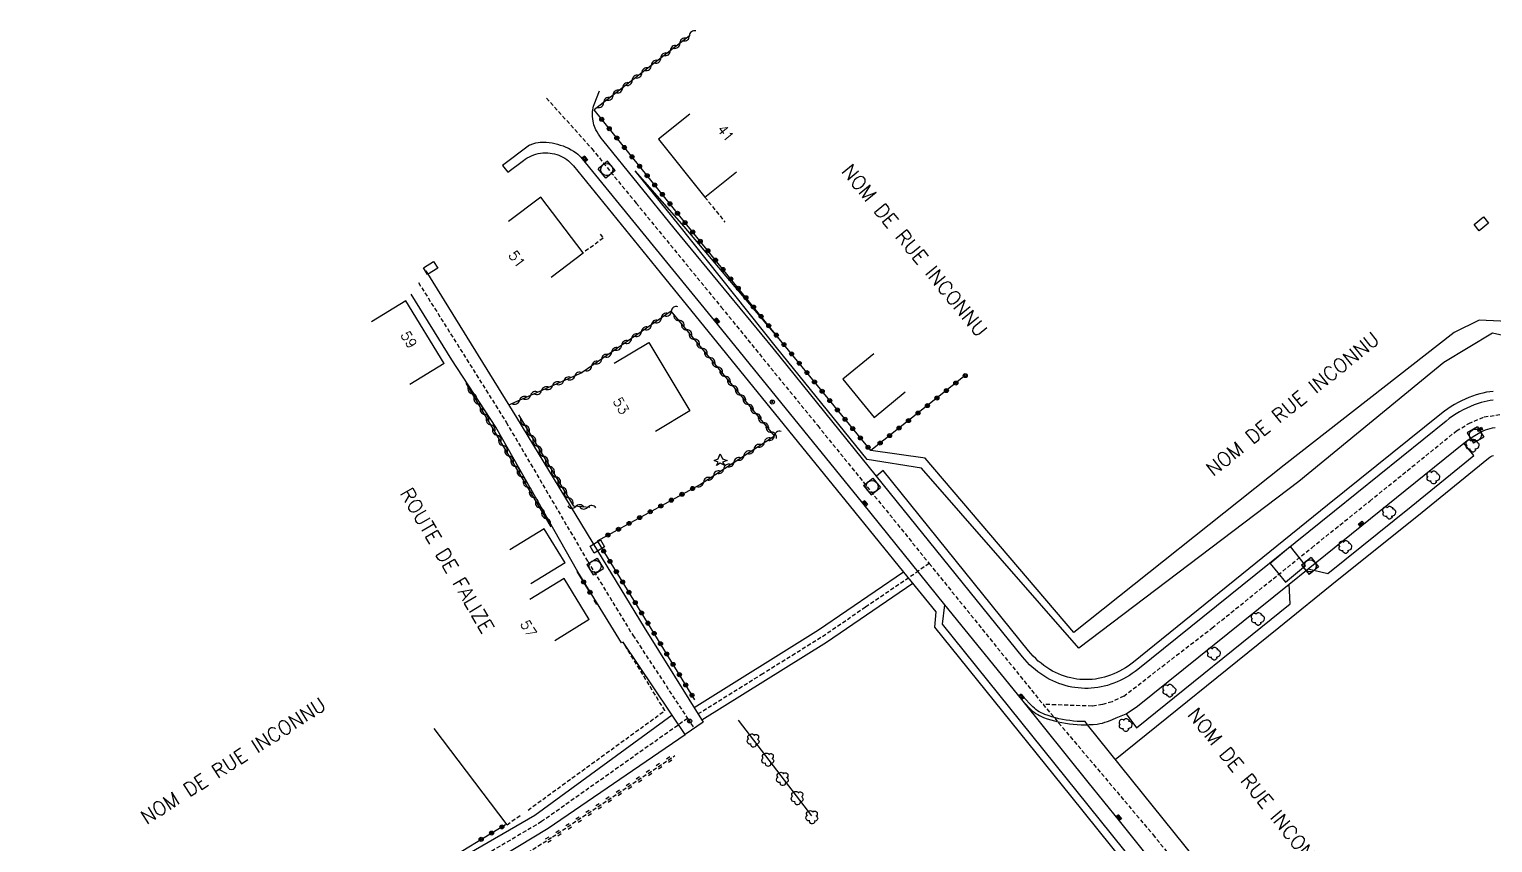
# Model space of a CAD drawing. Header units: millimetres. Extents: x 267000 to 267771, y 124261 to 125001.
# Drawn here: x 267203 to 267384.8, y 124759.4 to 124860.4 of the extents above; entities that cross this region are included whole.
import ezdxf
from ezdxf.enums import TextEntityAlignment as Align

# ---------------------------------------------------------------- set-up
doc = ezdxf.new("R2010")
doc.units = ezdxf.units.MM
doc.linetypes.add('DASHED', pattern=[0.75, 0.5, -0.25])
doc.layers.get('0').update_dxf_attribs({"linetype": 'CONTINUOUS'})
for name, color, linetype in [('W0001', 6, 'DASHED'), ('W0003', 5, 'CONTINUOUS'), ('W0006', 2, 'CONTINUOUS'), ('W0008', 7, 'CONTINUOUS'), ('W0014', 7, 'CONTINUOUS'), ('W0020', 2, 'CONTINUOUS'), ('W0060', 7, 'DASHED'), ('W0061', 7, 'CONTINUOUS'), ('W0070', 7, 'DASHED'), ('W0071', 7, 'CONTINUOUS'), ('W0100', 7, 'CONTINUOUS'), ('W0103', 1, 'CONTINUOUS'), ('W0112', 1, 'DASHED'), ('W0211', 2, 'CONTINUOUS'), ('W0212', 2, 'CONTINUOUS'), ('W0220', 5, 'DASHED'), ('W0300', 7, 'CONTINUOUS'), ('W0302', 3, 'CONTINUOUS'), ('W0304', 7, 'CONTINUOUS'), ('W0310', 3, 'CONTINUOUS'), ('W0322', 7, 'CONTINUOUS'), ('W0400', 7, 'CONTINUOUS'), ('W0420', 7, 'CONTINUOUS'), ('W0856', 7, 'CONTINUOUS'), ('W0989', 7, 'CONTINUOUS'), ('W0991', 7, 'CONTINUOUS'), ('W1336', 3, 'CONTINUOUS'), ('W1337', 1, 'CONTINUOUS'), ('W1338', 7, 'CONTINUOUS'), ('W1471', 7, 'CONTINUOUS')]:
    doc.layers.add(name, color=color, linetype=linetype)
doc.styles.get("Standard").update_dxf_attribs({"font": 'romans.shx', "width": 0.85})

# ---------------------------------------------------------------- blocks, each defined once
blk = doc.blocks.new('T856')
for p, q in [((-0.125, 0), (0.125, 0)), ((0, 0.125), (0, -0.125))]:
    blk.add_line(p, q)
blk.add_ellipse((0, 0), major_axis=(-0.177, 0.177), ratio=1, start_param=3.9269908, end_param=10.2101761)
blk = doc.blocks.new('T1471')
at = {"color": 0, "linetype": 'Continuous', "flags": 128}
blk.add_lwpolyline([(-0.75, -0.5), (-0.75, 0.5), (0.75, 0.5), (0.75, -0.5), (-0.75, -0.5)], dxfattribs=at)
blk = doc.blocks.new('T420')
for p, q in [((0.75, 0.75), (-0.75, 0.75)), ((-0.75, 0.75), (-0.75, -0.75)), ((0.75, 0.75), (0.75, -0.75)), ((0.75, -0.75), (-0.75, -0.75))]:
    blk.add_line(p, q)
blk.add_ellipse((0, 0), major_axis=(-0.53, 0.53), ratio=1, start_param=3.926991, end_param=10.210176)
blk = doc.blocks.new('t220o')
at = {"color": 0, "linetype": 'Continuous'}
for p, q in [((-0.25, 0.25), (0.25, 0.25)), ((-0.25, -0.25), (0.25, -0.25))]:
    blk.add_line(p, q, dxfattribs=at)
blk = doc.blocks.new('t302o')
for p, q in [((-0.8, 0.51), (-0.86, 0.34)), ((-0.86, 0.34), (-0.86, 0.17)), ((-0.86, 0.17), (-0.74, 0.06)), ((-0.69, 0.63), (-0.8, 0.51)), ((-0.8, -0.06), (-0.74, 0.06)), ((-0.74, 0.06), (-0.69, 0.11)), ((-0.57, 0.69), (-0.69, 0.63)), ((-0.46, 0.69), (-0.57, 0.69)), ((-0.29, 0.63), (-0.46, 0.69)), ((-0.29, 0.63), (-0.17, 0.74)), ((-0.23, 0.57), (-0.29, 0.63)), ((-0.17, 0.74), (-0.06, 0.8)), ((-0.06, 0.8), (0.06, 0.8)), ((0.06, 0.8), (0.23, 0.74)), ((0.23, 0.74), (0.34, 0.63)), ((0.34, 0.63), (0.4, 0.51)), ((0.46, 0.46), (0.34, 0.46)), ((0.4, 0.51), (0.4, 0.46)), ((0.57, 0.4), (0.46, 0.46)), ((0.57, 0.4), (0.69, 0.29)), ((0.69, 0.29), (0.74, 0.17)), ((0.74, 0.06), (0.69, -0.17)), ((0.74, 0.17), (0.74, 0.06)), ((-0.8, -0.17), (-0.8, -0.06)), ((-0.8, -0.23), (-0.8, -0.17)), ((-0.74, -0.34), (-0.8, -0.23)), ((-0.69, -0.4), (-0.74, -0.34)), ((-0.51, -0.46), (-0.69, -0.4)), ((-0.4, -0.46), (-0.51, -0.46)), ((-0.4, -0.46), (-0.34, -0.46)), ((-0.34, -0.46), (-0.34, -0.4)), ((-0.34, -0.51), (-0.34, -0.46)), ((-0.29, -0.63), (-0.34, -0.51)), ((-0.17, -0.74), (-0.29, -0.63)), ((-0.06, -0.8), (-0.17, -0.74)), ((0.06, -0.8), (-0.06, -0.8)), ((0.17, -0.74), (0.06, -0.8)), ((0.23, -0.69), (0.17, -0.74)), ((0.29, -0.46), (0.23, -0.46)), ((0.29, -0.63), (0.23, -0.69)), ((0.46, -0.4), (0.29, -0.46)), ((0.34, -0.51), (0.29, -0.63)), ((0.34, -0.51), (0.34, -0.46)), ((0.57, -0.34), (0.46, -0.4)), ((0.63, -0.29), (0.57, -0.34)), ((0.69, -0.17), (0.63, -0.29))]:
    blk.add_line(p, q)
blk = doc.blocks.new('t310o')
at = {"color": 0, "linetype": 'Continuous'}
for centre, start, end in [((-0.5, 0.38), 216.8699, 323.1304), ((0.5, -0.37), 36.8699, 143.1303)]:
    blk.add_arc(centre, 0.625, start, end, dxfattribs=at)
blk = doc.blocks.new('t322o')
at = {"color": 0, "linetype": 'Continuous'}
for radius in [0.25, 0.15]:
    blk.add_circle((0, 0), radius, dxfattribs=at)
blk = doc.blocks.new('T400')
for p, q in [((-0.15, 0.3), (0.15, 0.3)), ((-0.15, -0.25), (-0.15, 0.3)), ((-0.15, 0.15), (0.15, 0.15)), ((-0.15, 0), (0.15, 0)), ((0.15, 0.3), (0.15, -0.25)), ((-0.15, -0.15), (0.15, -0.15)), ((-0.15, -0.25), (-0.15, -0.3)), ((-0.15, -0.3), (0.15, -0.3)), ((0.15, -0.3), (0.15, -0.25))]:
    blk.add_line(p, q)
blk = doc.blocks.new('T300')
for p, q in [((-0.8, 0.51), (-0.86, 0.34)), ((-0.86, 0.34), (-0.86, 0.17)), ((-0.86, 0.17), (-0.74, 0.06)), ((-0.69, 0.63), (-0.8, 0.51)), ((-0.8, -0.06), (-0.74, 0.06)), ((-0.74, 0.06), (-0.69, 0.11)), ((-0.57, 0.69), (-0.69, 0.63)), ((-0.46, 0.69), (-0.57, 0.69)), ((-0.29, 0.63), (-0.46, 0.69)), ((-0.29, 0.63), (-0.17, 0.74)), ((-0.23, 0.57), (-0.29, 0.63)), ((-0.17, 0.74), (-0.06, 0.8)), ((-0.06, 0.8), (0.06, 0.8)), ((0.06, 0.8), (0.23, 0.74)), ((0.23, 0.74), (0.34, 0.63)), ((0.34, 0.63), (0.4, 0.51)), ((0.46, 0.46), (0.34, 0.46)), ((0.4, 0.51), (0.4, 0.46)), ((0.57, 0.4), (0.46, 0.46)), ((0.57, 0.4), (0.69, 0.29)), ((0.69, 0.29), (0.74, 0.17)), ((0.74, 0.06), (0.69, -0.17)), ((0.74, 0.17), (0.74, 0.06)), ((-0.8, -0.17), (-0.8, -0.06)), ((-0.8, -0.23), (-0.8, -0.17)), ((-0.74, -0.34), (-0.8, -0.23)), ((-0.69, -0.4), (-0.74, -0.34)), ((-0.51, -0.46), (-0.69, -0.4)), ((-0.4, -0.46), (-0.51, -0.46)), ((-0.4, -0.46), (-0.34, -0.46)), ((-0.34, -0.46), (-0.34, -0.4)), ((-0.34, -0.51), (-0.34, -0.46)), ((-0.29, -0.63), (-0.34, -0.51)), ((-0.17, -0.74), (-0.29, -0.63)), ((-0.06, -0.8), (-0.17, -0.74)), ((0.06, -0.8), (-0.06, -0.8)), ((0.17, -0.74), (0.06, -0.8)), ((0.23, -0.69), (0.17, -0.74)), ((0.29, -0.46), (0.23, -0.46)), ((0.29, -0.63), (0.23, -0.69)), ((0.46, -0.4), (0.29, -0.46)), ((0.34, -0.51), (0.29, -0.63)), ((0.34, -0.51), (0.34, -0.46)), ((0.57, -0.34), (0.46, -0.4)), ((0.63, -0.29), (0.57, -0.34)), ((0.69, -0.17), (0.63, -0.29))]:
    blk.add_line(p, q)
blk = doc.blocks.new('T304')
for p, q in [((-0.77, 0), (-0.28, 0.21)), ((-0.28, -0.21), (-0.77, 0)), ((-0.28, 0.21), (0, 0.83)), ((0, 0.83), (0.28, 0.21)), ((0.28, 0.21), (0.83, 0)), ((0.83, 0), (0.28, -0.21)), ((-0.49, -0.63), (-0.28, -0.21)), ((0, -0.35), (-0.49, -0.63)), ((0.56, -0.63), (0, -0.35)), ((0.28, -0.21), (0.56, -0.63))]:
    blk.add_line(p, q)

msp = doc.modelspace()

# ---------------------------------------------------------------- linework, layer by layer
at = {"layer": 'W0001'}
for points in [[(267267.25, 124851.89), (267272.87, 124845.61), (267278.38, 124838.84), (267288.96, 124825.91), (267300.94, 124811.19), (267314.79, 124794.06), (267328.93, 124776.56), (267342.6, 124760.37), (267353.15, 124747.2), (267357.71, 124741.56), (267363.29, 124730.49)], [(267251.34, 124828.96), (267262.24, 124811.61), (267272.36, 124794.34), (267277.97, 124785.15), (267284.77, 124774.81), (267285.59, 124773.57)], [(267338.95, 124777.57), (267349.94, 124786.06), (267362.31, 124796.02), (267369.52, 124801.82), (267376.47, 124807.44), (267380.3, 124810.54), (267381.81, 124811.45), (267383.72, 124812.28), (267386.29, 124812.64)], [(267314.79, 124794.06), (267313.35, 124793.07)], [(267338.95, 124777.57), (267337.52, 124776.88), (267336.32, 124776.56), (267335.04, 124776.34), (267328.93, 124776.56)]]:
    msp.add_lwpolyline(points, dxfattribs=at)
at = {"layer": 'W0003'}
msp.add_lwpolyline([(267334.45, 124774.03), (267334.15, 124774.42), (267333.67, 124774.43), (267333.19, 124774.45), (267332.72, 124774.48), (267332.26, 124774.54), (267331.81, 124774.6), (267331.36, 124774.69), (267330.91, 124774.78), (267330.46, 124774.89), (267330.02, 124775.02), (267329.58, 124775.16), (267329.15, 124775.31), (267328.92, 124775.41), (267328.69, 124775.52), (267328.47, 124775.64), (267328.26, 124775.77), (267328.05, 124775.92), (267327.86, 124776.07), (267327.67, 124776.24), (267327.49, 124776.42), (267326.55, 124777.42), (267326.26, 124777.15), (267327.2, 124776.15), (267327.39, 124775.95), (267327.6, 124775.77), (267327.81, 124775.6), (267328.04, 124775.44), (267328.27, 124775.29), (267328.51, 124775.16), (267328.76, 124775.04), (267329.01, 124774.94), (267329.45, 124774.78), (267329.9, 124774.63), (267330.36, 124774.51), (267330.82, 124774.39), (267331.28, 124774.29), (267331.74, 124774.21), (267332.21, 124774.14), (267332.68, 124774.09), (267333.17, 124774.05), (267333.66, 124774.03), (267334.16, 124774.02)], close=True, dxfattribs=at)
at = {"layer": 'W0006'}
for points in [[(267361.85, 124793.42), (267364.31, 124792.83), (267374.66, 124801.16), (267382.45, 124807.47), (267381.22, 124809.03)], [(267339.24, 124775.4), (267340.53, 124773.65), (267359.64, 124789.05), (267359.5, 124791.48)], [(267316.68, 124788.93), (267316.41, 124786.53), (267333.14, 124765.72), (267344.72, 124751.34), (267352.44, 124741.7), (267353.84, 124742.82)]]:
    msp.add_lwpolyline(points, dxfattribs=at)
at = {"layer": 'W0008'}
for points in [[(267384.85, 124814.36), (267384.47, 124814.31), (267384.09, 124814.24), (267383.72, 124814.16), (267383.35, 124814.06), (267382.98, 124813.95), (267382.51, 124813.77), (267382.04, 124813.58), (267381.57, 124813.38), (267381.12, 124813.15), (267380.67, 124812.91), (267380.24, 124812.64), (267379.81, 124812.37), (267379.4, 124812.07), (267379, 124811.76), (267365.13, 124800.56), (267340.71, 124780.89), (267340.37, 124780.63), (267340.02, 124780.38), (267339.67, 124780.14), (267339.3, 124779.92), (267338.92, 124779.72), (267338.53, 124779.53), (267338.14, 124779.35), (267337.74, 124779.19), (267337.34, 124779.05), (267336.93, 124778.92), (267336.54, 124778.82), (267336.14, 124778.73), (267335.74, 124778.66), (267335.33, 124778.61), (267334.93, 124778.57), (267334.52, 124778.55), (267334.11, 124778.55), (267333.71, 124778.56), (267333.3, 124778.6), (267332.9, 124778.65), (267332.49, 124778.71), (267332.08, 124778.8), (267331.68, 124778.9), (267331.29, 124779.02), (267330.9, 124779.15), (267330.51, 124779.31), (267330.14, 124779.48), (267329.77, 124779.66), (267329.4, 124779.87), (267329.02, 124780.1), (267328.65, 124780.35), (267328.29, 124780.61), (267327.94, 124780.89), (267327.6, 124781.18), (267327.27, 124781.49), (267326.96, 124781.81), (267326.66, 124782.14), (267326.37, 124782.48), (267308.24, 124804.9), (267295.39, 124820.8), (267283.11, 124835.73), (267274.23, 124846.65), (267274.04, 124846.9), (267273.86, 124847.16), (267273.69, 124847.42), (267273.53, 124847.69), (267273.38, 124847.96), (267273.29, 124848.17), (267273.21, 124848.37), (267273.14, 124848.58), (267273.08, 124848.8), (267273.03, 124849.02), (267272.99, 124849.31), (267272.97, 124849.61), (267272.96, 124849.91), (267272.97, 124850.21), (267272.99, 124850.43), (267273.03, 124850.66), (267273.09, 124850.88), (267273.17, 124851.09), (267273.83, 124852.78)], [(267265.12, 124846.04), (267265.44, 124846.16), (267265.68, 124846.25), (267265.93, 124846.32), (267266.19, 124846.37), (267266.44, 124846.41), (267266.7, 124846.43), (267266.96, 124846.43), (267267.22, 124846.42), (267267.58, 124846.38), (267267.93, 124846.33), (267268.28, 124846.26), (267268.62, 124846.17), (267268.96, 124846.06), (267269.3, 124845.94), (267269.63, 124845.81), (267269.96, 124845.65), (267270.29, 124845.48), (267270.6, 124845.29), (267270.91, 124845.08), (267271.12, 124844.92), (267271.32, 124844.75), (267271.51, 124844.56), (267271.69, 124844.36), (267282.53, 124831.03), (267288.44, 124823.79), (267306.49, 124801.57), (267316.68, 124788.93), (267326.26, 124777.15), (267334.51, 124766.9), (267338.38, 124762.08), (267345.9, 124752.72)], [(267252.24, 124830.41), (267263.5, 124812.2), (267273.57, 124795.64), (267279.38, 124786.11), (267286.7, 124774.33), (267284.47, 124772.8), (267276.76, 124784.28), (267276.56, 124784.19), (267271.15, 124793.04), (267260.97, 124811.02), (267255.49, 124819.37), (267250.43, 124827.52)], [(267350.69, 124753.84), (267334.45, 124774.03), (267334.65, 124774.04), (267335.14, 124774.07), (267335.64, 124774.12), (267335.97, 124774.17), (267336.3, 124774.24), (267336.62, 124774.33), (267336.94, 124774.43), (267337.26, 124774.55), (267337.56, 124774.69), (267338.01, 124774.9), (267339.24, 124775.4), (267340.68, 124776.34), (267359.5, 124791.48), (267361.85, 124793.42), (267373.94, 124803.13), (267381.22, 124809.03), (267381.59, 124809.32), (267381.98, 124809.59), (267382.38, 124809.85), (267382.79, 124810.1), (267383.21, 124810.32), (267383.63, 124810.53), (267383.91, 124810.65), (267384.2, 124810.75), (267384.5, 124810.84), (267384.79, 124810.9), (267385.1, 124810.94)]]:
    msp.add_lwpolyline(points, dxfattribs=at)
at = {"layer": 'W0014'}
for points in [[(267265.12, 124846.04), (267261.78, 124843.52), (267262.46, 124842.69), (267264.37, 124844.14), (267264.61, 124844.31), (267264.86, 124844.47), (267265.12, 124844.6), (267265.38, 124844.73), (267265.66, 124844.83), (267265.94, 124844.92), (267266.22, 124844.99), (267266.51, 124845.04), (267266.8, 124845.07), (267267.09, 124845.09), (267267.39, 124845.08), (267267.68, 124845.06), (267267.96, 124845.02), (267268.24, 124844.97), (267268.51, 124844.89), (267268.78, 124844.8), (267269.04, 124844.69), (267269.29, 124844.56), (267269.53, 124844.42), (267269.77, 124844.26), (267269.99, 124844.08), (267270.2, 124843.9), (267270.4, 124843.69), (267270.59, 124843.48), (267281.35, 124830.21), (267305.56, 124800.46), (267311.61, 124792.98), (267315.62, 124788.07), (267315.45, 124786.16), (267332.36, 124765.18), (267344.07, 124750.62)], [(267384.87, 124815.44), (267384.44, 124815.39), (267384.02, 124815.33), (267383.59, 124815.24), (267383.18, 124815.13), (267382.76, 124815.01), (267382.29, 124814.85), (267381.83, 124814.68), (267381.37, 124814.48), (267380.93, 124814.27), (267380.49, 124814.05), (267380.05, 124813.8), (267379.63, 124813.55), (267379.22, 124813.27), (267378.81, 124812.98), (267378.42, 124812.68), (267364.28, 124801.29), (267340.17, 124781.8), (267339.84, 124781.55), (267339.51, 124781.32), (267339.17, 124781.09), (267338.81, 124780.88), (267338.45, 124780.69), (267338.08, 124780.51), (267337.71, 124780.34), (267337.33, 124780.2), (267336.94, 124780.06), (267336.55, 124779.95), (267336.18, 124779.85), (267335.8, 124779.77), (267335.43, 124779.71), (267335.05, 124779.67), (267334.67, 124779.64), (267334.28, 124779.63), (267333.9, 124779.64), (267333.52, 124779.66), (267333.14, 124779.7), (267332.77, 124779.76), (267332.37, 124779.84), (267331.98, 124779.94), (267331.59, 124780.05), (267331.21, 124780.19), (267330.84, 124780.34), (267330.48, 124780.51), (267330.12, 124780.69), (267329.77, 124780.89), (267329.4, 124781.13), (267329.04, 124781.39), (267328.68, 124781.66), (267328.34, 124781.94), (267328.02, 124782.24), (267327.7, 124782.56), (267327.4, 124782.88), (267327.12, 124783.22), (267309.06, 124805.6), (267308.24, 124804.9)], [(267337.91, 124769.73), (267358.24, 124786.12), (267365.49, 124791.99), (267375.36, 124799.91), (267384.29, 124807.17), (267384.43, 124807.27), (267384.58, 124807.36), (267384.74, 124807.43), (267384.9, 124807.49)]]:
    msp.add_lwpolyline(points, dxfattribs=at)
at = {"layer": 'W0020'}
msp.add_lwpolyline([(267359.05, 124791.76), (267361.53, 124793.8), (267359.69, 124796.19), (267357.14, 124794.08)], close=True, dxfattribs=at)
at = {"layer": 'W0060'}
msp.add_lwpolyline([(267286.06, 124775.37), (267293.92, 124780.27), (267301.52, 124785.01), (267306.89, 124788.67), (267313.35, 124793.07)], dxfattribs=at)
at = {"layer": 'W0061'}
for points in [[(267311.61, 124792.98), (267301.03, 124785.76), (267285.58, 124776.13)], [(267312.76, 124791.58), (267302.01, 124784.25), (267286.53, 124774.61)]]:
    msp.add_lwpolyline(points, dxfattribs=at)
at = {"layer": 'W0070'}
msp.add_lwpolyline([(267284.77, 124774.81), (267266.64, 124761.99), (267257.6, 124756.64), (267246.2, 124749.46), (267232.41, 124740.16), (267229.36, 124738.21), (267217.7, 124730.15), (267213.82, 124727.11), (267209.37, 124722.2), (267203.89, 124715.69)], dxfattribs=at)
at = {"layer": 'W0071'}
for points in [[(267202.99, 124716.44), (267208.47, 124723.23), (267212.89, 124728.07), (267216.75, 124730.99), (267228.7, 124739.1), (267232.21, 124741.2), (267245.47, 124750.45), (267256.86, 124757.62), (267265.8, 124762.8), (267282.84, 124775.24)], [(267204.45, 124714.37), (267210.27, 124721.18), (267214.75, 124726.15), (267218.64, 124729.31), (267230.02, 124737.32), (267232.61, 124739.13), (267246.93, 124748.47), (267258.35, 124755.65), (267267.47, 124761.17), (267284.47, 124772.8)]]:
    msp.add_lwpolyline(points, dxfattribs=at)
at = {"layer": 'W0100'}
for points in [[(267285.06, 124849.9), (267281.16, 124846.77), (267286.92, 124839.58), (267290.83, 124842.71)], [(267267.82, 124829.63), (267271.8, 124832.66), (267266.52, 124839.58), (267262.54, 124836.55)], [(267249.76, 124826.71), (267245.5, 124824.1)], [(267254.53, 124818.91), (267249.76, 124826.71)], [(267275.66, 124818.96), (267279.94, 124821.54), (267285.07, 124813.03), (267280.79, 124810.45)], [(267254.53, 124818.91), (267250.27, 124816.3)], [(267269.43, 124792.18), (267265.17, 124789.57)], [(267272.55, 124787.09), (267269.43, 124792.18)], [(267272.55, 124787.09), (267268.29, 124784.47)]]:
    msp.add_lwpolyline(points, dxfattribs=at)
at = {"layer": 'W0103'}
for points in [[(267307.9, 124820.13), (267304.04, 124816.95), (267307.95, 124812.21), (267311.81, 124815.39)], [(267266.96, 124798.37), (267262.7, 124795.75)], [(267269.56, 124794.15), (267266.96, 124798.37)], [(267269.56, 124794.15), (267265.3, 124791.53)]]:
    msp.add_lwpolyline(points, dxfattribs=at)
at = {"layer": 'W0112'}
for points in [[(267286.92, 124839.58), (267289.42, 124836.47)], [(267273.91, 124835), (267274.28, 124834.48), (267271.8, 124832.66)], [(267264.95, 124763.43), (267281.95, 124775.78), (267276.76, 124784.28)], [(267262.34, 124761.6), (267264.15, 124762.89)]]:
    msp.add_lwpolyline(points, dxfattribs=at)
at = {"layer": 'W0211'}
msp.add_lwpolyline([(267441.95, 124811.01), (267428.53, 124799.97), (267416.73, 124790.56), (267406.65, 124803.12), (267390.17, 124821.46), (267384.79, 124822.7), (267378.72, 124819.02), (267360.71, 124804.27), (267333.37, 124783.54), (267313.85, 124805.9), (267307.08, 124806.99), (267295.82, 124820.9), (267283.67, 124836.14), (267278.24, 124842.85)], dxfattribs=at)
at = {"layer": 'W0212'}
msp.add_lwpolyline([(267441.95, 124811.01), (267427.2, 124800.8), (267417.61, 124793.13), (267407.86, 124805.02), (267391.08, 124823.94), (267383.12, 124824.29), (267380.01, 124822.75), (267358.88, 124806.27), (267332.75, 124785.47), (267314.29, 124807.17), (267307.52, 124808.09), (267296.37, 124821.73), (267284.33, 124835.93), (267278.24, 124842.85)], dxfattribs=at)
at = {"layer": 'W0220'}
msp.add_lwpolyline([(267232.14, 124737.08), (267247.8, 124747.24), (267259.21, 124754.54), (267267.99, 124760.09), (267283.19, 124770.2)], dxfattribs=at)
at = {"layer": 'W0302'}
msp.add_lwpolyline([(267300.2, 124762.69), (267291.08, 124774.6)], dxfattribs=at)
at = {"layer": 'W0310'}
for points in [[(267295.55, 124809.91), (267282.75, 124825.41)], [(267267.83, 124798.61), (267257.26, 124816.46)], [(267272.63, 124801.04), (267270.63, 124801.17), (267263.81, 124812.52)]]:
    msp.add_lwpolyline(points, dxfattribs=at)
at = {"layer": 'W0322'}
for points in [[(267307.52, 124808.09), (267296.37, 124821.73), (267284.52, 124836.35), (267273.16, 124850.42)], [(267285.67, 124777.13), (267273.56, 124796.87)], [(267272.73, 124790.36), (267271.07, 124793.05)], [(267273.51, 124788.95), (267273.17, 124789.51)], [(267254.01, 124756.68), (267262.15, 124761.62)]]:
    msp.add_lwpolyline(points, dxfattribs=at)
at = {"layer": 'W1336'}
for points in [[(267285, 124859.63), (267273.16, 124850.42)], [(267282.75, 124825.41), (267271.66, 124817.78)], [(267271.63, 124817.75), (267262.51, 124813.74)], [(267286.25, 124803.85), (267295.55, 124809.91)]]:
    msp.add_lwpolyline(points, dxfattribs=at)
at = {"layer": 'W1337'}
msp.add_lwpolyline([(267262.34, 124761.6), (267253.28, 124773.55)], dxfattribs=at)
at = {"layer": 'W1338'}
for points in [[(267319.27, 124817.41), (267307.52, 124808.09)], [(267273.56, 124796.87), (267286.25, 124803.85)]]:
    msp.add_lwpolyline(points, dxfattribs=at)

# ---------------------------------------------------------------- block references
at = {"layer": 'W0220'}
for p, rotation in [((267281.23, 124768.9), 33.61696956462083), ((267282.48, 124769.73), 33.61696956462083), ((267278.73, 124767.24), 33.61696956462083), ((267279.98, 124768.07), 33.61696956462083), ((267276.23, 124765.58), 33.61696956462083), ((267277.48, 124766.41), 33.61696956462083), ((267273.73, 124763.91), 33.61696956462083), ((267274.98, 124764.75), 33.61696956462083), ((267271.24, 124762.25), 33.61696956462083), ((267272.48, 124763.08), 33.61696956462083), ((267267.48, 124759.77), 32.34387136592153), ((267268.74, 124760.59), 33.61696956462083), ((267269.99, 124761.42), 33.61696956462083)]:
    msp.add_blockref('t220o', p, dxfattribs=dict(at, rotation=rotation))
at = {"layer": 'W0300'}
for p in [(267382.33, 124808.71), (267377.46, 124804.76), (267371.97, 124800.38), (267366.52, 124796.11), (267355.66, 124787.17), (267350.2, 124782.86), (267344.67, 124778.26), (267339.23, 124773.99)]:
    msp.add_blockref('T300', p, dxfattribs=at)
at = {"layer": 'W0302', "rotation": 127.4385958430928}
for p in [(267292.91, 124772.22), (267294.73, 124769.84), (267296.55, 124767.45), (267298.38, 124765.07), (267300.2, 124762.69)]:
    msp.add_blockref('t302o', p, dxfattribs=at)
at = {"layer": 'W0304'}
msp.add_blockref('T304', (267288.84, 124806.87), dxfattribs=at)
at = {"layer": 'W0310'}
for p, rotation in [((267283.71, 124824.26), 129.5589728104842), ((267284.66, 124823.1), 129.5589728104842), ((267285.62, 124821.94), 129.5589728104842), ((267286.57, 124820.79), 129.5589728104842), ((267287.53, 124819.63), 129.5589728104842), ((267288.48, 124818.47), 129.5589728104842), ((267289.44, 124817.32), 129.5589728104842), ((267290.39, 124816.16), 129.5589728104842), ((267258.03, 124815.17), 120.6252783468547), ((267258.79, 124813.88), 120.6252783468547), ((267291.35, 124815.01), 129.5589728104842), ((267292.3, 124813.85), 129.5589728104842), ((267259.55, 124812.59), 120.6252783468547), ((267293.26, 124812.69), 129.5589728104842), ((267260.32, 124811.3), 120.6252783468547), ((267261.08, 124810.01), 120.6252783468547), ((267264.58, 124811.24), 120.9925699193018), ((267294.21, 124811.54), 129.5589728104842), ((267295.17, 124810.38), 129.5589728104842), ((267261.85, 124808.72), 120.6252783468547), ((267265.35, 124809.95), 120.9925699193018), ((267266.12, 124808.66), 120.9925699193018), ((267262.61, 124807.43), 120.6252783468547), ((267266.9, 124807.38), 120.9925699193018), ((267263.38, 124806.14), 120.6252783468547), ((267264.14, 124804.85), 120.6252783468547), ((267267.67, 124806.09), 120.9925699193018), ((267268.44, 124804.81), 120.9925699193018), ((267264.9, 124803.55), 120.6252783468547), ((267269.21, 124803.52), 120.9925699193018), ((267265.67, 124802.26), 120.6252783468547), ((267266.43, 124800.97), 120.6252783468547), ((267269.99, 124802.23), 120.9925699193018), ((267267.2, 124799.68), 120.6252783468547), ((267270.88, 124801.15), 176.2327029077684), ((267272.38, 124801.05), 176.2327029077684)]:
    msp.add_blockref('t310o', p, dxfattribs=dict(at, rotation=rotation))
at = {"layer": 'W0322'}
for p, rotation in [((267274.1, 124849.25), 128.9160749587377), ((267275.04, 124848.09), 128.9160749587377), ((267275.98, 124846.92), 128.9160749587377), ((267276.93, 124845.75), 128.9160749587377), ((267277.87, 124844.59), 128.9160749587377), ((267278.81, 124843.42), 128.9160749587377), ((267279.75, 124842.25), 128.9160749587377), ((267280.69, 124841.08), 128.9160749587377), ((267281.64, 124839.92), 128.9160749587377), ((267282.58, 124838.75), 128.9160749587377), ((267283.52, 124837.58), 128.9160749587377), ((267284.46, 124836.42), 128.9160749587377), ((267285.41, 124835.25), 129.0244569219219), ((267286.35, 124834.09), 129.0244569219219), ((267287.3, 124832.92), 129.0244569219219), ((267288.24, 124831.75), 129.0244569219219), ((267289.19, 124830.59), 129.0244569219219), ((267290.13, 124829.42), 129.0244569219219), ((267291.07, 124828.26), 129.0244569219219), ((267292.02, 124827.09), 129.0244569219219), ((267292.96, 124825.93), 129.0244569219219), ((267293.91, 124824.76), 129.0244569219219), ((267294.85, 124823.6), 129.0244569219219), ((267295.8, 124822.43), 129.0244569219219), ((267296.74, 124821.27), 129.2825418586711), ((267297.69, 124820.11), 129.2825418586711), ((267298.64, 124818.95), 129.2825418586711), ((267299.59, 124817.79), 129.2825418586711), ((267300.54, 124816.62), 129.2825418586711), ((267301.49, 124815.46), 129.2825418586711), ((267302.44, 124814.3), 129.2825418586711), ((267303.39, 124813.14), 129.2825418586711), ((267304.34, 124811.98), 129.2825418586711), ((267305.29, 124810.82), 129.2825418586711), ((267306.24, 124809.66), 129.2825418586711), ((267307.19, 124808.5), 129.2825418586711), ((267274.35, 124795.6), 121.524442187528), ((267275.13, 124794.32), 121.524442187528), ((267275.92, 124793.04), 121.524442187528), ((267271.86, 124791.77), 121.632451678039), ((267276.7, 124791.76), 121.524442187528), ((267272.65, 124790.49), 121.632451678039), ((267277.48, 124790.48), 121.524442187528), ((267278.27, 124789.2), 121.524442187528), ((267279.05, 124787.92), 121.524442187528), ((267279.84, 124786.65), 121.524442187528), ((267280.62, 124785.37), 121.524442187528), ((267281.41, 124784.09), 121.524442187528), ((267282.19, 124782.81), 121.524442187528), ((267282.97, 124781.53), 121.524442187528), ((267283.76, 124780.25), 121.524442187528), ((267284.54, 124778.97), 121.524442187528), ((267285.33, 124777.7), 121.524442187528), ((267259.13, 124759.79), 31.24132319547421), ((267260.42, 124760.57), 31.24132319547421), ((267261.7, 124761.34), 31.24132319547421)]:
    msp.add_blockref('t322o', p, dxfattribs=dict(at, rotation=rotation))
at = {"layer": 'W0400'}
for p, rotation in [((267272.03, 124844.33), 219.1338412690558), ((267288.43, 124824.22), 219.2032276893035), ((267383.21, 124810.73), 296.0954731445423), ((267306.83, 124801.53), 218.8747703964578), ((267368.41, 124799), 308.7682906264732), ((267326.27, 124777.52), 219.1046773558361), ((267338.36, 124762.49), 218.7409009310458)]:
    msp.add_blockref('T400', p, dxfattribs=dict(at, rotation=rotation))
at = {"layer": 'W0420'}
for p, rotation in [((267274.73, 124843.01), 309.133819962314), ((267382.65, 124810.03), 30.79700619971191), ((267307.69, 124803.63), 128.9558420889217), ((267273.28, 124793.7), 121.524442187528), ((267362.11, 124793.76), 38.76826931843497)]:
    msp.add_blockref('T420', p, dxfattribs=dict(at, rotation=rotation))
at = {"layer": 'W0856'}
for p in [(267295.3, 124814.13), (267285.03, 124774.48)]:
    msp.add_blockref('T856', p, dxfattribs=at)
at = {"layer": 'W1336'}
for p, rotation in [((267285, 124859.63), 217.8686250484382), ((267282.63, 124857.79), 217.8686250484382), ((267283.81, 124858.71), 217.8686250484382), ((267280.26, 124855.95), 217.8686250484382), ((267281.44, 124856.87), 217.8686250484382), ((267277.89, 124854.1), 217.8686250484382), ((267279.08, 124855.02), 217.8686250484382), ((267275.52, 124852.26), 217.8686250484382), ((267276.71, 124853.18), 217.8686250484382), ((267274.34, 124851.34), 217.8686250484382), ((267282.75, 124825.41), 214.5231861785977), ((267280.28, 124823.71), 214.5231861785977), ((267281.51, 124824.56), 214.5231861785977), ((267276.57, 124821.16), 214.5231861785977), ((267277.81, 124822.01), 214.5231861785977), ((267279.04, 124822.86), 214.5231861785977), ((267274.1, 124819.46), 214.5231861785977), ((267275.33, 124820.31), 214.5231861785977), ((267272.86, 124818.61), 214.5231861785977), ((267268, 124816.16), 203.7436375877419), ((267269.38, 124816.76), 203.7436375877419), ((267270.75, 124817.36), 203.7436375877419), ((267263.89, 124814.34), 203.7436375877419), ((267265.26, 124814.95), 203.7436375877419), ((267266.63, 124815.55), 203.7436375877419), ((267294.3, 124809.09), 33.08095733091781), ((267295.55, 124809.91), 33.08095733091781), ((267290.53, 124806.64), 33.08095733091781), ((267291.78, 124807.46), 33.08095733091781), ((267293.04, 124808.28), 33.08095733091781), ((267288.01, 124805), 33.08095733091781), ((267289.27, 124805.82), 33.08095733091781), ((267286.76, 124804.18), 33.08095733091781)]:
    msp.add_blockref('t310o', p, dxfattribs=dict(at, rotation=rotation))
at = {"layer": 'W1338'}
for p, rotation in [((267318.1, 124816.48), 218.4301790334939), ((267319.27, 124817.41), 218.4301790334939), ((267315.75, 124814.62), 218.4301790334939), ((267316.92, 124815.55), 218.4301790334939), ((267313.4, 124812.75), 218.4301790334939), ((267314.57, 124813.68), 218.4301790334939), ((267311.05, 124810.89), 218.4301790334939), ((267312.22, 124811.82), 218.4301790334939), ((267308.7, 124809.02), 218.4301790334939), ((267309.87, 124809.95), 218.4301790334939), ((267285.39, 124803.38), 28.81130068312796), ((267282.76, 124801.93), 28.81130068312796), ((267284.08, 124802.66), 28.81130068312796), ((267278.82, 124799.77), 28.81130068312796), ((267280.13, 124800.49), 28.81130068312796), ((267281.45, 124801.21), 28.81130068312796), ((267276.19, 124798.32), 28.81130068312796), ((267277.51, 124799.04), 28.81130068312796), ((267274.88, 124797.6), 28.81130068312796)]:
    msp.add_blockref('t322o', p, dxfattribs=dict(at, rotation=rotation))
at = {"layer": 'W1471'}
for p, rotation in [((267383.38, 124836.26), 38.91677428756883), ((267252.85, 124830.77), 31.73149308437785), ((267273.56, 124796.18), 31.30704544851528)]:
    msp.add_blockref('T1471', p, dxfattribs=dict(at, rotation=rotation))

# ---------------------------------------------------------------- texts
at = {"layer": 'W0989'}
for s, rotation, p in [('NOM DE RUE INCONNU', 309.4208, (267304.48, 124843.3)), ('NOM DE RUE INCONNU', 38.8576, (267349.51, 124805.5)), ('ROUTE DE FALIZE', 300.3811, (267249.73, 124803.24)), ('NOM DE RUE INCONNU', 32.8352, (267217.08, 124762.3)), ('NOM DE RUE INCONNU', 308.8095, (267347.46, 124775.79))]:
    msp.add_text(s, height=1.75, rotation=rotation, dxfattribs=at).set_placement(p, align=Align.MIDDLE_LEFT)
at = {"layer": 'W0991'}
for s, rotation, p in [('41', 308.7141, (267289.5, 124847.55)), ('51', 307.2995, (267263.59, 124831.88)), ('59', 301.467, (267250.15, 124821.89)), ('53', 301.0686, (267276.51, 124813.67)), ('57', 301.4851, (267265.02, 124785.98))]:
    msp.add_text(s, height=1.25, rotation=rotation, dxfattribs=at).set_placement(p, align=Align.MIDDLE_CENTER)

doc.saveas('drawing.dxf')
